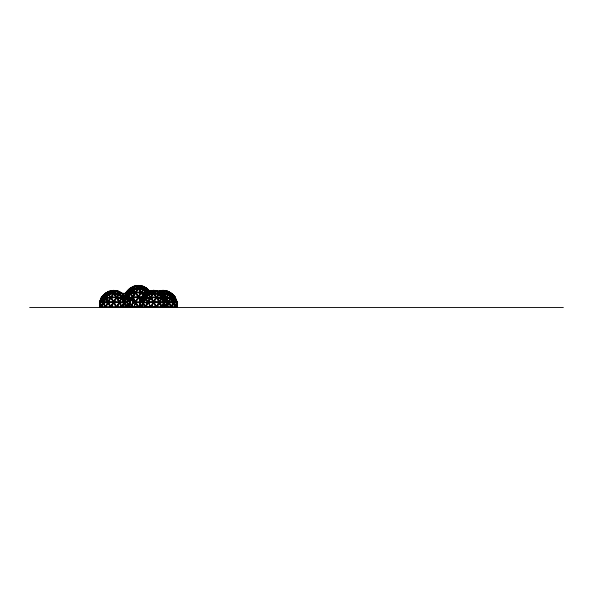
<?xml version="1.0" encoding="UTF-8"?>
<svg xmlns="http://www.w3.org/2000/svg" width="593" height="593" viewBox="0 0 593 593"><rect width="100%" height="100%" fill="white"/><g stroke="black" fill="none" stroke-linecap="round" stroke-linejoin="round"><path stroke-width="0.89" d="M123.722 307.048L99.809 307.041C101.44 294.135 99.231 316.047 99.676 302.667L100.299 302.504L99.802 306.625M140.185 302.504L139.563 302.667L139.563 307.048L140.059 302.489M140.326 302.919C142.439 315.839 139.926 294.343 139.703 307.048M101.692 297.923C102.648 294.402 107.296 292.208 110.839 291.215C116.584 294.825 119.037 301.696 122.076 307.463L124.278 302.282L126.072 292.379C131.364 284.225 144.106 282.98 149.688 291.467M124.448 301.578L124.96 297.493L124.285 301.948M124.982 298.65C124.915 306.7 123.047 297.716 124.96 297.493M140.215 307.552L140.274 307.004L141.319 307.026L140.274 307.004M140.66 307.456L140.763 306.915L140.311 307.115M140.919 307.115L140.971 306.692M167.508 304.691L167.76 302.282L165.958 297.33L163.045 293.298L160.14 291.215L158.59 291.808M115.85 291.126L111.64 291.252L113.745 290.488L116.517 291.126M116.495 291.252L117.822 291.126M141.186 286.182L143.232 286.404L146.034 288.168M142.557 286.182L138.74 285.648M154.276 290.614L156.382 291.252L153.631 290.488L149.584 291.252M156.382 291.252L157.708 291.126M163.69 290.614L165.795 291.252L163.045 290.488L158.998 291.252M165.795 291.252L167.122 291.126M165.907 306.611L166.774 302.489L165.907 306.611L164.424 302.675L166.774 302.489M167.063 302.927C168.019 315.832 167.389 294.306 166.07 307.041M176.195 302.489C176.825 312.911 170.843 300.11 176.077 302.504M139.629 305.61L138.806 307.078L177.122 307.048L176.477 302.927L175.61 307.048M114.338 293.327L118.926 294.098L114.338 293.327L116.665 291.578L118.956 293.987M116.665 291.578L118.926 294.098M141.312 286.627L143.58 289.147L141.312 286.627L138.992 288.376L143.61 289.036M158.813 294.098L154.224 293.327L156.545 291.578L158.813 294.098L154.254 293.216M156.545 291.578L154.224 293.327M163.735 293.313L168.138 294.054L163.735 293.313L165.966 291.63L168.138 294.054M101.477 297.708C97.141 306.907 105.999 295.737 101.477 297.708L100.439 301.726L99.824 301.859L101.292 297.79L99.824 301.859M126.235 292.764L125.331 296.485L126.124 292.712L127.651 292.764L126.124 292.712M140.326 301.726L139.711 301.859L140.326 301.726L141.364 297.708C145.885 295.737 137.027 306.907 141.364 297.708M114.338 293.743L118.956 294.424L116.636 296.923L114.338 293.743L118.926 294.513M116.636 296.923L118.956 294.424M138.992 288.791L143.61 289.473L141.282 291.971L138.992 288.791L143.58 289.562M141.282 291.971L143.61 289.473M154.224 293.743L156.522 296.923L154.224 293.743L158.813 294.513M163.735 293.794L168.16 294.447L163.735 293.794L165.936 296.848L168.16 294.447M165.936 296.848L163.764 293.705M101.588 306.625L102.96 302.675L100.602 302.489L101.477 306.611L102.96 302.675M103.256 303.112L101.892 307.048L103.352 303.105L105.02 307.041L103.352 303.105M133.136 306.759L133.625 307.092C137.598 299.821 131.98 301.963 131.372 307.033M99.676 307.048L137.746 307.07L135.627 303.193L133.862 307.055M141.364 306.611C145.619 300.955 138.139 298.116 141.475 306.625M143.143 303.112L141.771 307.048L143.239 303.105L144.907 307.041L143.239 303.105M99.95 304.869L99.624 302.282C101.307 292.564 114.16 286.701 122.076 293.298L126.131 293.357L124.278 297.33L124.278 302.282L100.276 302.052L99.624 302.282L99.624 307.463L101.425 297.33L105.421 293.298L109.038 291.215L118.459 291.215L122.625 294.054M101.292 297.79L101.455 298.583L101.425 297.33L106.169 298.309L110.839 297.33L116.658 297.33L121.328 298.309L124.278 297.33L126.072 292.379L130.075 288.346L133.692 286.263L143.106 286.263L147.813 289.325L149.666 291.282M140.986 299.754C138.132 306.937 141.972 294.699 141.201 298.568L139.978 301.496M121.513 293.216L119.482 294.098L121.513 293.216L117.236 291.378M117.192 291.497L118.6 291.378L116.324 291.378M146.16 288.265L144.129 289.147L146.16 288.265L141.809 286.404M141.764 286.523L143.232 286.404M157.049 291.356L161.392 293.216L159.369 294.098L157.123 291.578L159.421 293.987L161.392 293.216M167.849 291.497L172.593 294.424L167.849 291.497L166.492 291.497L170.584 293.075M122.047 306.611L123.715 302.697L120.075 302.704L121.973 306.618L123.715 302.697M124.248 302.63L122.225 307.078M122.669 307.078L124.233 303.401L125.553 307.078M161.859 306.618L163.601 302.697L161.859 306.618L159.962 302.704L161.933 306.611M164.031 303.105L162.356 307.041L164.031 303.105L165.491 307.048L164.128 303.112M171.347 306.611L173.015 302.697L169.376 302.704L171.273 306.618L173.015 302.697M173.445 303.105L171.777 307.041L173.445 303.105L174.905 307.048L173.541 303.112M107.415 294.862L106.147 298.005L107.415 294.862L103.834 297.182L107.489 294.936M124.278 297.33C118.481 292.097 109.016 292.097 103.219 297.33L103.219 302.282L105.421 307.463C108.46 301.696 110.913 294.825 116.658 291.215L119.564 294.269L121.328 298.309L116.658 307.463C113.485 302.512 111.573 295.27 105.421 293.298L100.276 302.052L101.425 307.463C103.486 301.526 106.71 295.9 110.839 291.215L113.745 290.333L116.658 291.215L122.076 293.298L124.278 297.33L127.873 297.33L130.816 293.357L132.58 289.325L135.486 286.263L138.399 285.389L146.723 288.346L148.561 291.741L147.138 292.668M106.658 297.923L107.993 294.862L110.254 297.263L106.703 298.005L110.254 297.263M106.703 298.005L107.993 294.862M130.801 293.053L132.069 289.91L130.801 293.053L128.488 292.238L132.069 289.91M131.305 292.979L132.647 289.91L134.907 292.312L131.357 293.053L132.647 289.91M147.22 294.951L146.019 297.945L147.22 294.951L143.817 297.16L147.294 295.025M167.76 302.282L167.1 302.052L161.956 293.298L153.631 290.333L148.925 291.215L144.218 294.269L141.304 297.33L140.163 302.052L141.304 307.463C143.373 301.526 146.597 295.9 150.726 291.215L153.631 290.333C163.045 290.644 168.093 299.813 171.377 307.463L173.579 302.282L173.579 297.33L171.377 293.298L167.76 291.215L163.045 290.333L158.338 291.215L163.045 294.269L165.958 297.33L167.76 307.463L167.76 302.282L166.27 299.102M150.044 297.241L147.887 294.951L146.612 297.871L149.992 297.16M119.452 301.607L120.839 298.538L117.244 297.842L119.452 301.607L117.288 297.79M123.655 301.933L120.008 301.963C120.675 292.883 126.813 308.16 121.343 298.946M160.725 298.538L159.339 301.607L157.175 297.79L160.725 298.538L157.13 297.842M160.14 291.215L163.045 290.333L171.377 293.298L175.372 297.33L177.174 307.463C178.426 300.429 174.112 293.987 167.76 291.215L148.925 291.215L145.307 293.298L143.106 297.33L143.106 302.282L145.307 307.463C148.346 301.696 150.8 294.825 156.545 291.215L159.45 294.269L161.214 298.309L156.545 307.463C153.372 302.512 151.46 295.27 145.307 293.298L141.571 297.16M163.542 301.933L159.888 301.963C160.473 292.92 166.752 308.13 161.229 298.946M159.962 301.933L161.303 298.909M168.746 301.496L170.065 298.568L166.685 297.864L168.79 301.444M162.082 294.639L165.958 291.215L168.864 294.269L170.628 298.309L167.619 304.498M172.867 301.881L169.383 301.911C169.939 293.298 175.921 307.782 170.658 299.035M170.732 299.005L169.383 301.911M130.378 307.463L132.736 302.282L130.719 298.049M132.476 303.394L130.89 307.152L132.565 303.453M131.053 307.463L133.41 302.282L131.053 297.33M135.374 303.764L133.692 307.463C136.486 300.54 139.392 291.511 146.723 288.346M99.624 302.282L101.106 299.102M100.047 301.607L101.099 299.339M124.308 296.656C127.643 287.546 124.107 302.764 122.647 293.594L125.775 293.639L122.647 293.594M125.049 295.9L126.109 293.631M139.852 301.881L140.86 299.724M127.021 307.463L124.671 302.282L126.68 298.049L131.483 298.049M125.004 301.852L126.665 298.353L128.548 298.353L126.976 301.911L125.004 301.852L126.976 301.911M125.093 301.911L126.754 298.42L128.637 298.42M126.887 301.852L128.548 298.353M129.059 298.049L127.05 302.282L129.407 307.463M128.977 298.753L127.302 302.282L129.659 307.463M129.118 298.805L127.465 302.282L124.671 302.282M106.11 307.041L108.015 303.105L110.165 307.048M145.329 306.611C149.933 294.743 145.077 314.52 143.669 302.697L147.301 302.704M147.842 303.112C143.113 315.157 148.428 294.988 149.903 307.048M166.633 291.63L170.725 293.209L166.633 291.63L168.827 293.943L170.725 293.209M113.048 302.489L110.861 306.625L113.078 302.504L108.615 302.667L110.832 306.611L108.615 302.667M111.528 307.048L113.745 302.919L115.961 307.048M151.319 307.115L153.631 302.919L155.848 307.048M143.41 286.73L147.405 289.036M158.709 291.578L162.638 293.987L158.857 291.682M171.77 294.098L168.123 291.578M105.517 293.743L103.782 296.923L105.443 293.654L107.496 294.513L105.443 293.654M130.097 288.702L128.436 291.971L132.15 289.562L130.097 288.702L132.069 289.473M141.779 297.011L143.135 297.011C149.54 287.116 136.027 304.135 144.892 293.705M145.411 293.794L143.743 296.848L145.329 293.705L147.301 294.536L145.329 293.705M117.325 307.048L119.534 303.112L121.387 307.041M135.486 301.57L137.806 297.493L133.188 297.664L135.508 301.578L133.188 297.664M136.101 301.919L138.399 297.827L140.311 301.244M139.726 304.239L138.399 306.618L136.19 302.667L139.726 302.667L139.563 306.611M139.644 305.239L138.399 307.463L130.816 293.357L126.072 292.379M139.74 305.654L138.806 307.078M158.739 302.675L156.522 306.625L158.761 302.667L154.306 302.504L156.545 306.611M159.421 303.112L161.326 307.048L159.369 303.105L157.212 307.048M167.456 305.469L168.835 303.112L170.688 307.041M110.254 297.842C102.73 308.167 116.176 293.55 106.658 298.538L107.993 301.555L106.658 298.538M110.832 298.012L108.563 301.956L113.152 301.77L110.861 298.049M134.856 292.846C127.347 303.201 140.86 288.65 131.305 293.587L132.691 296.656M126.346 307.463L123.996 302.282L126.346 297.33L132.58 297.33L138.399 288.346L141.304 286.263C142.498 287.813 152.268 296.715 146.701 288.702L144.648 289.562L148.435 291.882M133.188 296.967L135.486 293.061L133.188 296.967L137.806 296.819L135.486 293.061M147.939 301.496C152.868 290.57 147.538 307.886 146.612 298.568L149.992 297.864L146.612 298.568M148.517 301.859L150.718 298.116L148.547 301.896L152.942 301.726L150.718 298.116M118.956 301.911L114.338 301.77L116.665 298.012L118.956 301.911L116.665 298.012M140.689 292.712L138.399 296.485L140.689 292.712L136.101 292.712L140.689 292.764M155.929 297.656L153.631 301.437L155.929 297.716L151.341 297.656L153.631 301.437L151.341 297.656M154.224 301.77L156.545 298.012L158.842 301.911L154.254 301.733M117.244 297.263L120.794 298.005L117.244 297.263L119.504 294.862L120.794 298.005M141.89 292.312L145.441 293.053L141.89 292.312L144.151 289.91L145.493 292.979M144.151 289.91L145.441 293.053M166.64 297.241L168.79 294.951L170.021 297.945L166.64 297.241L168.79 294.951M100.699 301.733L103.019 298.012L100.699 301.733L103.123 301.956L103.019 298.012M125.219 296.433L127.539 292.712M125.345 296.782L127.665 293.061L127.777 297.004L125.345 296.782L127.777 297.004M125.449 296.819L127.777 293.098M140.645 301.681L142.869 298.116L142.98 301.896L140.645 301.681L142.98 298.153M119.06 291.741L122.692 293.943L121.869 293.209M161.711 293.327L158.464 291.356L161.711 293.327L165.729 297.182L161.778 293.216M165.936 298.153L168.16 301.859M101.959 297.634L104.331 294.269M102.663 296.774L104.079 294.862M127.213 291.749L128.985 289.325M127.428 291.749L128.822 289.984M142.127 297.137L144.218 294.269M142.743 296.485L144.025 295.025M108.541 294.424L110.861 296.923C119.919 289.421 99.832 297.345 113.13 293.654M113.745 293.869L111.454 297.13L116.043 297.13L113.745 293.869L116.043 297.13M135.508 291.971L137.776 288.702L135.508 291.971L133.188 289.473L137.806 288.791M136.101 292.097L138.399 288.917L140.689 292.179L136.101 292.179L138.399 288.917M152.92 293.705L150.748 296.848L152.92 293.705L148.517 294.447L152.942 293.794M103.478 301.555C109.683 292.164 101.158 308.464 103.478 297.79L105.806 298.583M128.132 296.604C134.337 287.212 125.805 303.52 128.132 292.846L130.46 293.631M128.488 296.982C135.79 288.858 122.721 300.184 132.143 297.011L130.727 293.958M145.537 298.568C138.829 305.729 149.859 297.352 143.402 297.864L143.491 301.496M143.817 301.881C150.77 294.15 138.332 304.928 147.294 301.911L145.945 299.005M121.973 293.743C129.259 300.784 115.264 293.617 122.054 293.654M146.701 288.702L148.361 291.971M161.933 293.654L163.594 296.923L161.933 293.654L159.888 294.513L163.675 296.834M169.376 294.536L171.347 293.705L173.015 296.759L169.457 294.447M105.984 293.216L107.963 293.987L110.254 291.578L108.015 294.098L105.984 293.216L110.335 291.356M110.832 291.578L108.563 294.098L113.152 293.327L110.832 291.578L113.13 293.216M133.173 286.73C129.259 289.354 129.363 288.042 126.346 292.979M134.959 286.73L132.662 289.147L134.381 287.338M133.217 289.147L135.486 286.627C144.158 290.081 124.56 289.295 137.776 288.265M145.96 293.209L147.85 293.943L150.051 291.63L147.902 294.054L145.96 293.209L150.14 291.378M148.517 293.943L150.718 291.63C159.035 294.951 140.237 294.195 152.92 293.209M148.547 294.054L150.718 291.63M159.035 292.786L160.132 291.63L162.363 293.313L160.132 291.63M159.057 292.898L160.162 291.741M156.522 296.923L158.842 294.424M120.082 294.862L123.655 297.182L120.082 294.862L121.343 298.005L123.581 297.263M121.343 298.005L123.655 297.182M144.729 289.91L145.997 293.053L148.309 292.238L144.729 289.91L148.235 292.312M159.962 294.862L163.542 297.182L159.962 294.862L161.229 298.005L163.542 297.182M169.457 294.951L172.867 297.16L169.457 294.951L170.658 297.945L172.793 297.241M170.658 297.945L172.867 297.16M141.942 292.846L145.493 293.587L141.942 292.846L143.662 295.9M126.479 292.097L127.992 292.179L129.63 288.917L126.479 292.097L129.711 288.702M147.086 288.702L149.947 291.652M147.85 289.562L146.545 288.265L143.18 286.523M162.319 293.654L165.551 297.049L162.4 293.869L164.039 297.13L165.551 297.049M171.733 293.654L174.965 297.049L171.814 293.869L173.452 297.13L174.965 297.049M104.294 294.513L108.919 291.356L111.173 291.378M104.746 293.987L108.919 291.356M144.158 294.536L145.515 293.209L144.692 293.943M146.864 307.144L149.243 307.144M122.417 293.95L124.152 297.13M147.968 289.984L149.362 291.749M148.183 289.984L149.584 291.749M163.52 294.862L164.283 296.166M131.238 298.353L132.899 301.852M132.543 297.686L135.034 301.926L132.543 297.686L131.468 297.686L133.484 301.926L135.034 301.926M133.484 301.926L134.937 301.993M113.745 293.12L111.454 291.356L113.745 293.12L116.043 291.474M138.399 288.168L140.689 286.404L138.399 288.168L136.19 286.182M153.631 293.075L155.833 291.378L153.631 293.075L151.43 291.378L155.833 291.378M160.851 291.497L163.045 293.075C171.377 289.214 152.564 292.519 165.247 291.378M124.997 302.712L127.013 307.152L124.997 302.712L126.969 302.652L128.896 307.152L126.969 302.652M124.411 302.652L126.428 307.092L124.5 302.586M104.813 294.098L108.675 291.578L106.51 293.135M103.708 296.834L107.422 294.424M129.674 289.147L131.157 288.183M128.562 292.312L132.143 289.984M144.759 294.054L148.502 291.63M143.669 296.759L147.227 294.447M130.764 288.168L133.566 286.404L138.399 285.522L140.608 286.182L138.399 285.648L136.19 286.315M130.319 288.376L133.618 286.523L135.034 286.523L130.712 288.05M145.582 293.313L148.836 291.497L150.192 291.497M153.565 307.144L154.573 307.078M121.684 298.583L123.922 301.607L121.684 298.583L124.019 297.79L124.019 301.555M124.019 297.79L123.922 301.607M161.57 298.583L163.898 297.79L163.809 301.607L161.57 298.583L163.898 297.79M171.058 298.62L173.186 301.496L171.058 298.62L173.275 297.864L173.186 301.496M165.899 297.708L166.655 301.333L165.899 297.708L164.431 297.76L166.766 301.281M175.328 297.656L176.114 301.437L175.328 297.656L173.793 297.716L176.232 301.377M122.076 293.298C115.924 295.27 114.004 302.512 110.839 307.463L106.169 298.309M161.956 293.298C155.811 295.27 153.891 302.512 150.726 307.463L146.048 298.309L143.106 297.33L141.304 297.33L139.511 302.282L139.511 307.463C138.354 294.647 155.737 288.939 164.157 297.33L170.628 298.309L175.372 297.33C175.091 297.464 176.462 302.489 176.877 301.956L175.691 299.339M169.405 293.809L170.673 293.313M171.377 293.298L168.864 294.269L165.958 297.33C165.677 297.464 167.048 302.489 167.463 301.956L166.277 299.339M106.036 293.327L110.305 291.682M134.107 287.064L130.638 288.265L134.907 286.627M146.011 293.313L150.103 291.741M164.291 298.153L166.618 301.681L164.291 298.153L164.291 301.896L166.618 301.681M173.705 298.153L176.039 301.681L173.705 298.153L173.705 301.896L176.039 301.681M164.291 301.896L164.394 298.116M173.705 301.896L173.808 298.116M161.214 298.309L164.157 297.33L164.157 302.282L165.958 307.463L167.1 302.052L139.511 302.282L141.364 298.309L141.304 297.33L145.307 293.298L150.726 291.215C156.463 294.825 158.917 301.696 161.956 307.463L164.157 302.282L161.214 298.309L156.545 297.33L150.726 297.33L146.048 298.309M166.04 298.049L167.07 301.733M175.461 298.049L176.484 301.733M111.64 291.252L113.745 290.614L115.85 291.252M151.526 291.126L153.631 290.614L155.737 291.126M160.94 291.126L163.045 290.614L165.15 291.126M167.456 301.933L166.277 299.695M176.87 301.933L175.691 299.695M133.773 307.078L134.263 306.966L134.359 307.5M133.536 306.67L133.833 307.611L133.677 306.655M130.816 293.357L135.486 292.379L141.304 292.379L145.203 293.194M134.907 292.89L131.305 293.587M124.567 302.689L126.094 306.596L125.249 304.239M133.225 307.181L134.263 306.966M138.058 285.648L134.24 286.182M109.698 291.252L113.107 290.614M161.385 293.572C167.641 292.505 174.157 296.129 176.521 302.052L177.174 302.282L175.684 299.102M99.809 303.105L99.876 304.691M124.33 307.048L137.784 307.026M167.708 306.611L167.204 302.489M167.708 302.667L167.7 307.048L167.708 302.667L167.078 302.504M176.625 302.489L177.122 302.667L176.625 302.489L176.988 306.625L176.988 302.675M125.086 297.827L125.501 300.288M101.314 307.041L100.313 302.927M132.58 297.33L141.727 297.234M140.689 286.404L136.101 286.404L138.399 288.05M136.101 286.523L140.689 286.523M151.526 291.252L155.737 291.252M160.94 291.252L165.15 291.252M111.454 291.474L116.043 291.356M151.052 291.378L148.836 291.497M156.552 291.356L160.132 291.356M165.966 291.356L167.901 291.378M151.43 291.497L155.833 291.497M141.868 297.093L143.135 297.011M155.929 297.13L151.341 297.13L153.631 293.869L155.929 297.049M131.779 304.802L130.245 304.802L130.245 298.805L130.682 298.805M107.489 301.963L103.834 301.933L106.08 298.909L107.415 301.933M136.101 301.911L140.689 301.919M133.41 302.282L139.644 302.282M133.395 302.578L135.026 302.578M103.782 302.697L107.422 302.704L105.524 306.618L103.857 302.704M159.962 302.704L163.601 302.697M128.592 304.802L129.341 304.802L129.341 298.805L127.391 302.282L128.666 304.802M139.096 307.048L176.988 307.041L176.477 302.927M127.621 307.204L129.934 307.144M29.65 307.463L563.35 307.463M141.771 296.893L138.992 296.819L141.312 293.061L143.121 296.218M167.204 302.215L176.521 302.052L175.372 307.463L173.579 302.282L170.628 298.309M125.76 299.939L125.219 297.486L125.872 299.947M125.219 297.486L126.88 297.612M140.489 302.489L142.846 302.675M167.093 291.252L163.46 290.488L163.46 291.126M157.679 291.252L154.047 290.488L154.047 291.126M117.792 291.252L114.16 290.488L114.16 291.126M166.685 297.16L170.065 297.871M117.244 297.842L120.794 298.583M125.99 293.098C122.669 303.846 126.613 290.259 125.983 293.587M143.817 297.16L146.019 297.945M128.488 292.238L130.727 292.979M145.626 298.62L143.402 297.864M103.834 297.182L106.147 298.005M142.98 301.896L142.869 298.116M157.071 291.682L161.34 293.327M146.108 288.376L141.89 286.627L144.188 289.036M121.454 293.327L117.244 291.578L119.534 293.987M130.638 288.265L132.662 289.147M141.201 298.568L141.275 297.916M128.132 292.846L128.221 296.656M103.478 297.79L103.567 301.607M118.548 291.497L121.795 293.313M168.064 291.682L170.287 293.135M144.151 287.22L146.382 288.665M120.297 292.557L118.874 291.63L120.238 292.668M160.851 291.378L163.045 293.075M151.43 291.378L153.631 292.957M150.748 291.741L152.942 293.313M137.806 288.376L135.486 286.627M105.08 293.95C103.753 298.65 98.987 298.472 105.057 293.654M128.948 289.562L130.075 288.346L135.486 286.263L138.399 288.346L143.387 295.914M149.592 291.548L147.16 288.917L148.465 291.304M172.504 294.513L175.15 297.182M148.732 290.57L149.844 291.726M148.517 294.447L150.748 296.848M132.691 289.984L134.907 292.312M161.659 298.538L163.898 301.555M121.328 298.309L124.278 302.282M139.021 288.702L141.312 291.882M138.399 288.999L140.689 292.179M114.367 293.654L116.665 296.834M172.934 294.862L173.801 296.085M172.467 294.269L174.364 296.96M163.045 294.269L165.425 297.634M136.101 292.712L138.399 296.485M140.059 300.058C137.339 295.796 135.389 289.881 130.075 288.346L124.93 297.1L125.501 299.687M127.732 305.239L128.985 307.463M131.564 299.05L132.565 301.148M168.746 295.025L170.021 297.945M145.982 293.357L144.218 289.325L138.399 288.346L132.58 289.325L127.873 292.379L127.873 297.33M124.582 303.142L126.131 307.463M162.408 290.614L160.303 291.252M125.961 305.047L125.975 306.618M163.809 297.842L163.809 301.607M163.045 290.333L163.045 291.215M162.638 290.488L162.638 291.126M153.631 290.333L153.631 291.215M153.224 290.488L153.224 291.126M132.906 301.377L132.98 303.09M132.506 300.525L132.432 304.802M130.319 298.805L130.319 304.802M129.904 297.923L129.808 307.463M129.645 297.923L129.556 307.463M129.259 298.805L129.259 304.802M127.665 293.061L127.665 296.967M113.745 290.333L113.745 291.215M113.337 290.488L113.337 291.126M99.802 302.675L99.809 307.041M126.42 297.701L124.508 301.978L126.42 297.701M152.964 302.504L150.718 306.611L148.502 302.667L152.964 302.504M118.882 302.667L116.636 306.625L114.419 302.504L118.882 302.667M116.043 297.656L113.745 301.437L111.454 297.656L116.043 297.716M159.384 294.862L157.175 297.182L160.725 297.923L159.384 294.862M139.021 297.486L140.519 300.214L139.021 297.486L141.771 297.597L138.992 297.493M140.482 306.952L134.07 307.011L140.482 306.952M165.247 297.011L163.045 293.958L165.247 297.011"/></g></svg>
